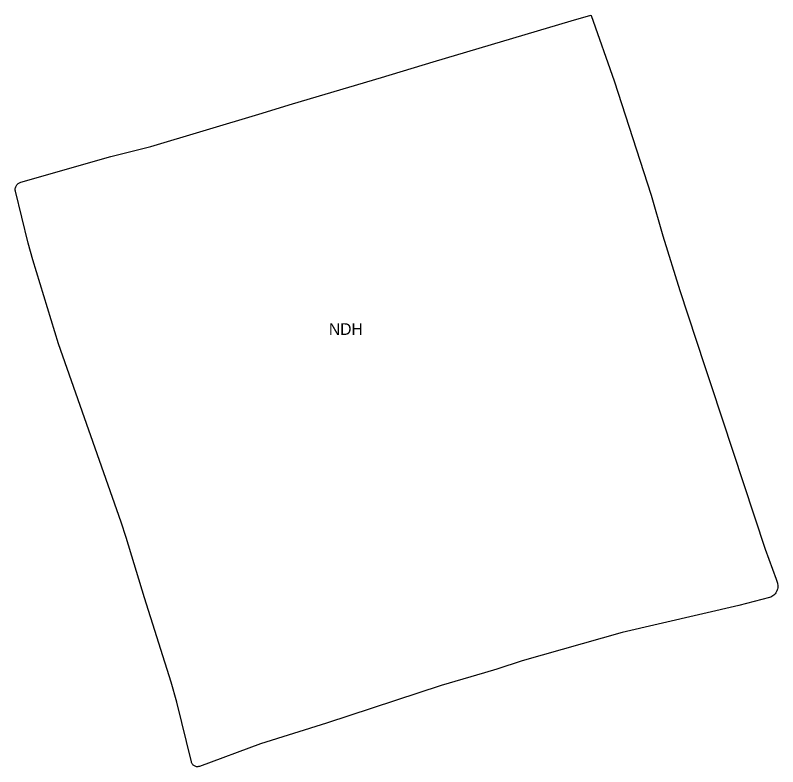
# Model space of a CAD drawing. Extents: x 547407 to 548477, y 1840763 to 1842017.
# Drawn here: x 547407.1 to 547565.5, y 1841861.3 to 1842017.5 of the extents above; entities that cross this region are included whole.
import ezdxf

# ---------------------------------------------------------------- set-up
doc = ezdxf.new("R2010")
doc.units = 0
doc.layers.add('Level 28', color=7, linetype='Continuous')
doc.layers.add('Level 30', color=7, linetype='Continuous')

msp = doc.modelspace()

# ---------------------------------------------------------------- linework, layer by layer
at = {"layer": 'Level 30'}
msp.add_line((547550.34, 1841944.71), (547551.73, 1841940.52), dxfattribs=at)
msp.add_lwpolyline([(547551.73, 1841940.52), (547562.89, 1841906.57), (547565.18, 1841900.34), (547565.46, 1841899.46), (547565.49, 1841899.33), (547565.53, 1841899.06), (547565.54, 1841898.92), (547565.53, 1841898.66), (547565.52, 1841898.52), (547565.47, 1841898.26), (547565.44, 1841898.13), (547565.35, 1841897.87), (547565.23, 1841897.63), (547565.16, 1841897.51), (547565, 1841897.3), (547564.92, 1841897.19), (547564.73, 1841897), (547564.52, 1841896.83), (547564.3, 1841896.69), (547564.07, 1841896.57), (547563.82, 1841896.48), (547557.43, 1841894.83), (547533.19, 1841889.26), (547512.44, 1841883.38), (547507.2, 1841881.65), (547504.63, 1841880.86), (547495.65, 1841878.24), (547471.78, 1841870.42), (547458.1, 1841866.11), (547445.39, 1841861.41), (547445.24, 1841861.37), (547445.09, 1841861.35), (547444.94, 1841861.35), (547444.79, 1841861.36), (547444.64, 1841861.4), (547444.49, 1841861.45), (547444.35, 1841861.52), (547444.22, 1841861.6), (547444.1, 1841861.7), (547444, 1841861.81), (547443.9, 1841861.94), (547443.83, 1841862.07), (547443.77, 1841862.21), (547443.72, 1841862.35), (547440.73, 1841874.8), (547439.5, 1841878.95), (547433.96, 1841896.43), (547430.17, 1841909), (547429.12, 1841912.17), (547416.13, 1841949.18), (547410.77, 1841966.65), (547409.81, 1841970.12), (547407.16, 1841980.93), (547407.14, 1841981.11), (547407.14, 1841981.29), (547407.15, 1841981.47), (547407.19, 1841981.64), (547407.24, 1841981.81), (547407.31, 1841981.96), (547407.4, 1841982.11), (547407.5, 1841982.25), (547407.61, 1841982.38), (547407.74, 1841982.49), (547407.87, 1841982.59), (547408.02, 1841982.68), (547408.17, 1841982.74), (547408.33, 1841982.8), (547426.99, 1841988.1), (547435.27, 1841990.21), (547457.74, 1841996.91), (547464.76, 1841999.1), (547483.2, 1842004.53), (547493.96, 1842007.83), (547522.6, 1842016.3), (547526.68, 1842017.47), (547526.71, 1842017.47), (547526.74, 1842017.44), (547526.75, 1842017.43), (547531.54, 1842003.85), (547539.24, 1841980.12), (547541.66, 1841971.65), (547545.19, 1841960.26), (547550.34, 1841944.71)], dxfattribs=at)

# ---------------------------------------------------------------- texts
at = {"layer": 'Level 28'}
msp.add_text('NDH', height=2.422, dxfattribs=at).set_placement((547472.3, 1841951.07))

doc.saveas('drawing.dxf')
